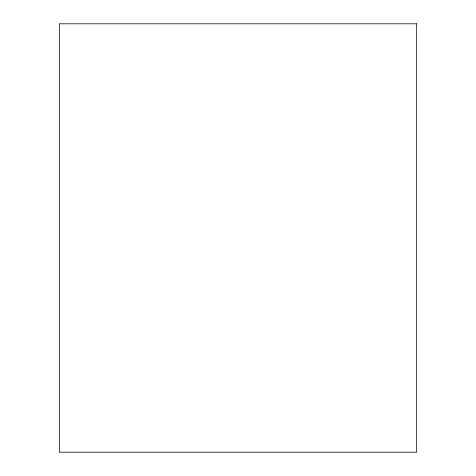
<?xml version="1.0" encoding="UTF-8"?>
<svg xmlns="http://www.w3.org/2000/svg" width="476" height="476" viewBox="0 0 476 476"><rect width="100%" height="100%" fill="white"/><g stroke="black" fill="none" stroke-linecap="round" stroke-linejoin="round"><path stroke-width="0.71" d="M416.678 23.8L59.322 23.8L59.322 452.2L416.678 452.2L416.678 23.8"/></g></svg>
